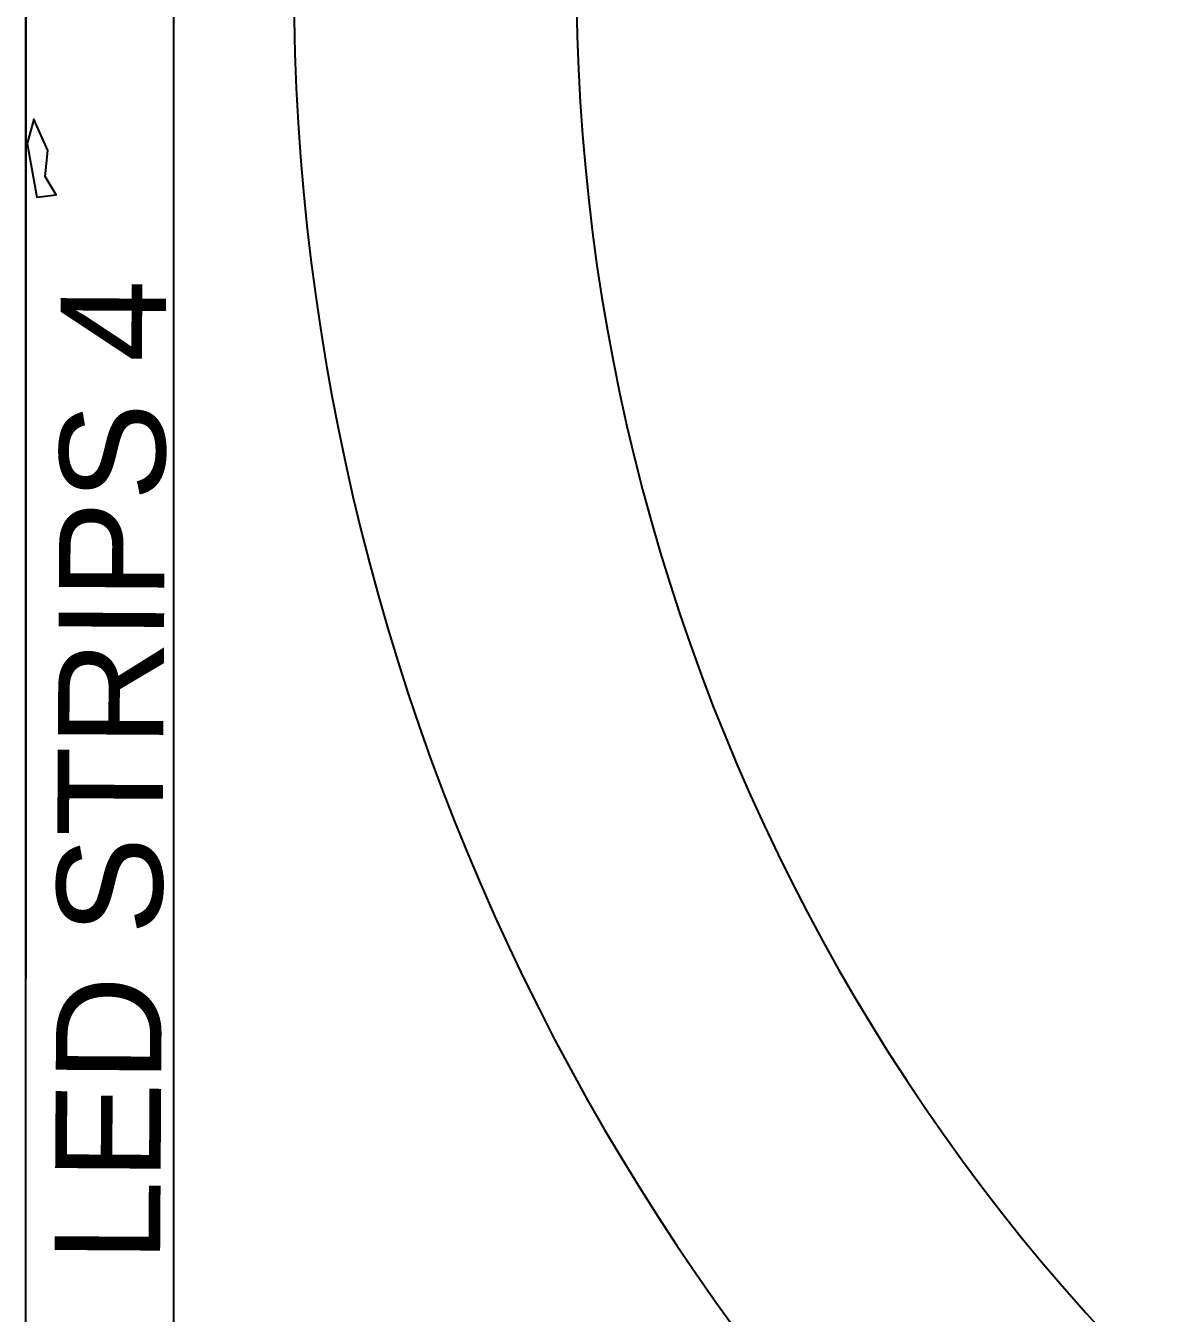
# Model space of a CAD drawing. Header units: inches. Extents: x -28 to 837, y -22 to 590.
# Drawn here: x 74.9 to 125.6, y 283.6 to 341.5 of the extents above; entities that cross this region are included whole.
import ezdxf

# ---------------------------------------------------------------- set-up
doc = ezdxf.new("R2010")
doc.units = ezdxf.units.IN
doc.header["$MEASUREMENT"] = 0
doc.layers.add('0 @ 10', color=7, linetype='Continuous')
doc.layers.add('dwgmodels.com', color=250, linetype='Continuous')
doc.styles.get("Standard").update_dxf_attribs({"font": 'arial.ttf'})
doc.dimstyles.new('Annotative', dxfattribs={"dimscale": 0, "dimtxt": 0.18, "dimasz": 0.18, "dimexe": 0.18, "dimexo": 0.0625, "dimgap": 0.09, "dimtad": 0, "dimtih": 1, "dimtoh": 1, "dimdec": 4, "dimzin": 0, "dimdsep": 46, "dimtxsty": 'Standard', "dimcen": 0.09, "dimadec": 0, "dimazin": 0, "dimtfac": 1, "dimtdec": 4, "dimtofl": 0, "dimtmove": 0, "dimatfit": 3, "dimfxl": 1, "dimtolj": 1, "dimtzin": 0, "dimarcsym": 0})

# ---------------------------------------------------------------- blocks, each defined once
blk = doc.blocks.new('*D32')
at = {"color": 0, "lineweight": -2}
for p, q in [((1446.02, 687.19), (1428.7, 726.49)), ((1397.59, 228.25), (1372.45, 193.43))]:
    blk.add_line(p, q, dxfattribs=at)
blk.add_arc((1553.26, 443.85), 296.37, 118.6183, 229.3348, dxfattribs=at)
at = {"color": 0}
for points in [[(1409.47, 707.75), (1413.15, 700.28), (1433.74, 715.05)], [(1362.71, 222.31), (1357.55, 215.77), (1379.77, 203.56)]]:
    blk.add_solid(points, dxfattribs=at)
at = {"layer": 'Defpoints', "color": 0}
for p in [(1448.54, 681.47), (1287.08, 574.18), (1553.26, 443.85), (1401.25, 233.32)]:
    blk.add_point(p, dxfattribs=at)
at = {"color": 0, "insert": (1239.61, 476.94), "char_height": 25, "attachment_point": 5, "rotation": 83.9766}
blk.add_mtext('120°', dxfattribs=at)
blk = doc.blocks.new('plants 041')
at = {"color": 0}
blk.add_lwpolyline([(431.5, -900.87), (421.78, -923.61), (433.68, -926.39), (432.57, -917.17), (441.57, -907.56), (442.38, -892.73), (431.5, -900.87)], dxfattribs=at)
blk = doc.blocks.new('Garden')
for p, q in [((985.79444, -130.3605), (985.79444, 404.6395)), ((985.79444, 404.6395), (985.79444, -36.57349))]:
    blk.add_line(p, q)
blk.add_arc((1316.9439, 93.07791), 259.67057, 113.7838257, 234.1692978)
at = {"layer": 'dwgmodels.com', "color": 85, "xscale": 0.2, "yscale": 0.3, "rotation": 26.13932894631199}
blk.add_blockref('plants 041', (789.42508, 276.41951), dxfattribs=at)
at = {"layer": '0 @ 10'}
dim = blk.add_angular_dim_3p(base=(1050.76314, 223.40758), center=(1316.9439, 93.07791), p1=(1212.22214, 330.69558), p2=(1164.93477, -117.45006), dimstyle='Annotative', override={"dimscale": 10, "dimtix": 0, "dimtofl": 0, "dimtmove": 0, "dimatfit": 3}, dxfattribs=at)
dim.commit()
dim.dimension.update_dxf_attribs({"geometry": '*D32', "text_midpoint": (1003.29603, 126.17336), "insert": (-236.31763, -350.77107)})

msp = doc.modelspace()

# ---------------------------------------------------------------- linework, layer by layer
at = {"color": 5}
msp.add_lwpolyline([(74.876, 451.593), (81.518, 451.593), (81.518, 267.166), (74.876, 267.166)], close=True, dxfattribs=at)

# ---------------------------------------------------------------- block references
at = {"xscale": 0.3465639121819872, "yscale": 0.3465639121819872, "zscale": 0.6931278243639744}
msp.add_blockref('Garden', (-266.765, 311.36), dxfattribs=at)

# ---------------------------------------------------------------- texts
at = {"color": 5}
msp.add_text('LED STRIPS 4', height=4.74549, rotation=89.63788, dxfattribs=at).set_placement((80.917, 285.893))

doc.saveas('drawing.dxf')
